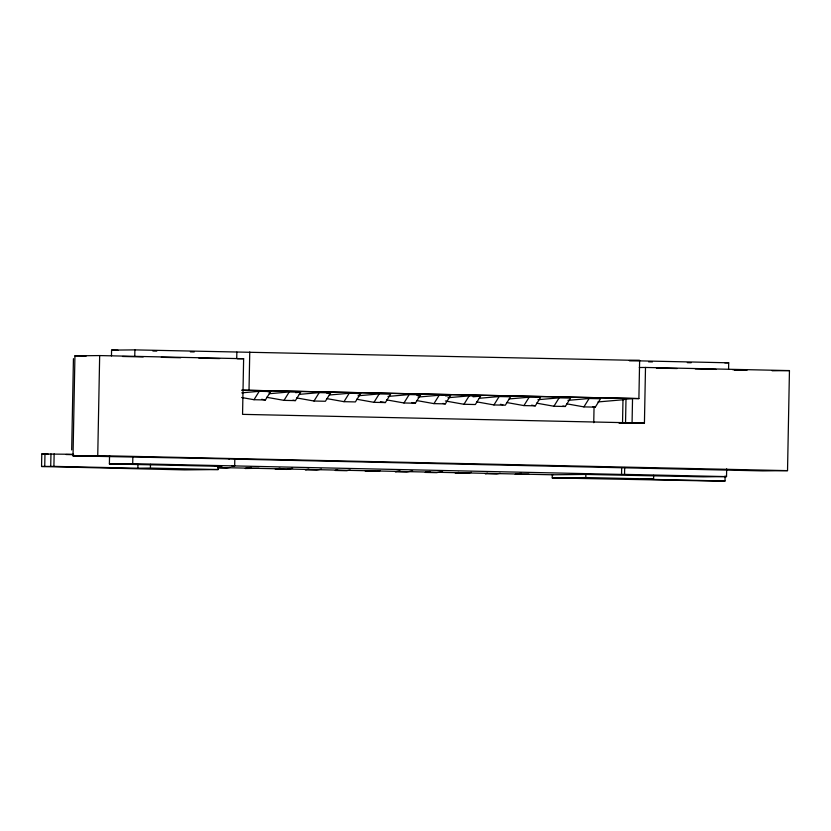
<?xml version="1.0" encoding="UTF-8"?>
<svg xmlns="http://www.w3.org/2000/svg" width="831" height="831" viewBox="0 0 831 831"><rect width="100%" height="100%" fill="white"/><g stroke="black" fill="none" stroke-linecap="round" stroke-linejoin="round"><path stroke-width="1.25" d="M109.547 455.533L109.391 463.916L219.155 466.305L214.917 466.357L218.252 466.43L218.189 469.546L184.627 469.899L41.55 466.492L41.789 453.996L73.512 454.297M41.55 466.492L44.729 466.461L44.967 453.955M44.729 466.461L50.712 466.409L50.961 453.903M50.712 466.409L53.901 466.378L54.14 453.871M71.684 449.935L73.44 358.649M231.672 465.921L234.674 465.89L234.809 459.013L73.024 455.876L74.935 355.834L99.668 355.575L243.628 358.712L242.559 414.357L644.43 423.104L645.5 367.458L789.45 370.595L787.528 470.637L762.796 470.897L234.394 459.107M73.024 455.876L97.746 455.617L99.668 355.575M111.468 355.928L111.572 350.121L134.892 349.882L639.631 360.446L638.894 398.589L241.956 390.175L638.894 398.589M109.391 463.916L132.711 463.677L132.835 457.206M134.767 356.343L134.892 349.882M53.901 466.378L137.873 468.206L137.946 464.456M137.873 468.206L150.411 468.071L150.484 464.321M236.731 358.535L236.856 352.095M249.02 390.103L249.757 351.96M725.11 475.986L725.016 480.993L716.519 481.087L552.241 477.908L552.303 474.781L585.865 474.428L703.203 476.849L726.523 476.599L726.668 468.84M552.241 477.908L585.803 477.555L585.865 474.428M593.75 422.709L594.04 407.387M132.711 463.677L621.546 474.418L621.681 467.531M622.533 423.145L622.99 399.441L631.83 398.662M621.546 474.418L624.548 474.387L624.683 467.5M619.126 423.28L625.535 423.114L625.992 399.171M632.536 398.651L632.059 423.239L644.43 423.104M725.016 480.993L641.044 479.165L653.582 479.03L653.654 475.28M728.579 369.276L728.704 362.804L629.316 360.644M254.016 399.711L259.23 391.318L270.626 391.567L265.421 399.96L254.016 399.711L241.644 397.509M284.015 400.365L289.219 391.972L300.625 392.222L295.41 400.615L284.015 400.365L266.678 397.28M314.004 401.02L319.218 392.627L330.613 392.876L325.399 401.269L314.004 401.02L296.677 397.935M343.992 401.674L349.207 393.281L360.602 393.53L355.388 401.924L343.992 401.674L326.666 398.579M373.981 402.329L379.196 393.936L390.591 394.174L385.376 402.568L373.981 402.329L356.655 399.233M403.97 402.973L409.184 394.58L420.579 394.829L415.365 403.222L403.97 402.973L386.644 399.888M433.959 403.627L439.173 395.234L450.568 395.483L445.364 403.876L433.959 403.627L416.632 400.542M463.958 404.281L469.162 395.888L480.567 396.138L475.353 404.531L463.958 404.281L445.385 400.978M493.946 404.936L499.161 396.543L510.556 396.792L505.341 405.185L493.946 404.936L476.62 401.851M523.935 405.59L529.15 397.197L540.545 397.447L535.33 405.84L523.935 405.59L506.609 402.505M553.924 406.245L559.138 397.852L570.533 398.101L565.319 406.494L553.924 406.245L536.597 403.149M583.913 406.889L589.127 398.506L600.522 398.745L595.308 407.138L583.913 406.889L566.586 403.804M230.26 467.396L226.697 468.092L217.826 467.905M251.232 467.334L245.29 468.497L259.064 468.279M280.037 468.227L275.279 469.151L286.674 469.401L292.626 468.237M308.841 469.11L305.268 469.806L316.663 470.055L321.42 469.12M337.635 469.993L335.257 470.46L346.652 470.71L350.225 470.014M367.624 470.647L365.245 471.115L376.651 471.354L380.214 470.658M400.002 470.834L395.244 471.759L406.639 472.008L412.581 470.855M429.991 471.489L425.233 472.413L436.628 472.662L442.57 471.499M458.785 472.372L455.222 473.068L466.617 473.317L471.374 472.392M487.589 473.255L485.211 473.722L496.606 473.971L500.179 473.275M521.151 473.213L515.199 474.376L528.973 474.158M241.769 392.845L259.23 391.318M268.133 391.785L270.626 391.567M269.265 393.717L289.219 391.972M295.628 392.658L300.625 392.222M299.264 394.361L319.218 392.627M326.874 393.198L330.613 392.876M329.253 395.016L349.207 393.281M358.109 393.749L360.602 393.53M357.995 395.785L379.196 393.936M387.984 396.429L409.184 394.58M416.84 395.161L420.579 394.829M417.972 397.083L439.173 395.234M445.582 395.92L450.568 395.483M447.961 397.737L469.162 395.888M473.078 396.792L480.567 396.138M479.207 398.288L499.161 396.543M509.195 398.932L529.15 397.197M537.937 399.701L559.138 397.852M567.926 400.355L589.127 398.506M597.967 401.944L623.437 399.721M237.437 358.774L243.628 358.712M629.316 360.561L639.631 360.446M724.819 362.846L728.704 362.804M639.309 367.52L645.5 367.458M734.729 370.2L747.09 370.065L732.849 369.764M772.134 370.771L789.45 370.595M228.805 458.889L229.335 458.878M111.572 350.121L118.033 350.267M152.894 351.025L156.768 351.108M190.351 351.835L194.225 351.918M648.564 361.817L652.439 361.901M687.31 362.659L691.184 362.742M122.479 356.468L143.192 356.925M161.328 357.32L180.753 357.745M198.879 358.14L219.602 358.587M656.438 368.091L677.161 368.549M695.298 368.943L716.01 369.39M74.935 355.834L86.185 356.084M622.99 399.441L624.985 399.482M625.535 423.114L632.734 423.27M41.789 453.996L48.156 454.131M65.961 454.515L73.595 454.682M97.746 455.617L787.528 470.637M624.548 474.387L726.523 476.599M218.366 467.51L553.01 474.802M150.411 468.071L218.189 469.546M585.803 477.555L653.582 479.03M592.835 406.702L595.308 407.138M562.847 406.047L565.319 406.494M531.622 405.175L535.33 405.84M500.387 404.302L502.869 404.739M442.881 403.44L445.364 403.876M411.657 402.568L415.365 403.222M380.432 401.685L385.376 402.568M292.928 400.168L295.41 400.615M261.703 399.296L265.421 399.96M222.033 467.199L218.324 467.23L222.033 467.199"/></g></svg>
